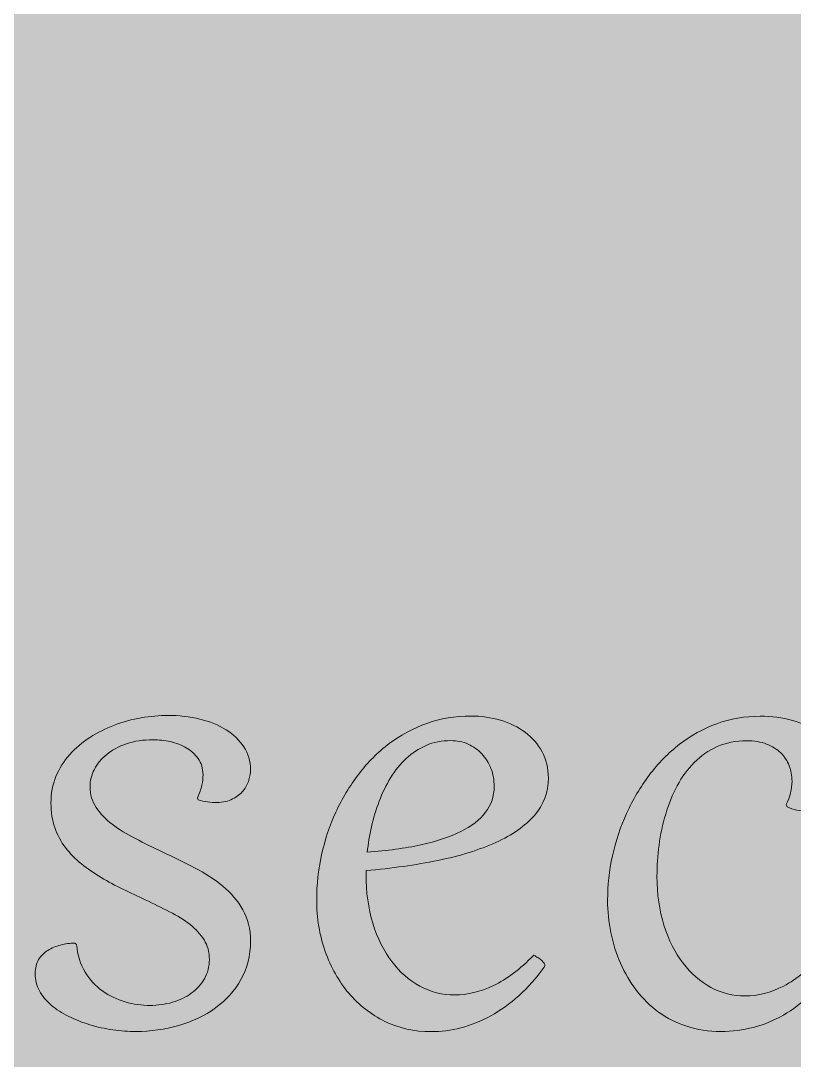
# Model space of a CAD drawing. Extents: x -4214 to -1795, y -2227 to -856.
# Drawn here: x -2665.3 to -2591.1, y -1641.1 to -1541.4 of the extents above; entities that cross this region are included whole.
import ezdxf

# ---------------------------------------------------------------- set-up
doc = ezdxf.new("R2010")
doc.units = 0
doc.header["$MEASUREMENT"] = 0
doc.layers.add('Layer 1', color=7, linetype='Continuous')

# ---------------------------------------------------------------- blocks, each defined once
blk = doc.blocks.new('block 14')
at = {"layer": 'Layer 1', "true_color": 0x2a3f49}
h = blk.add_hatch(color=149, dxfattribs=at)
h.dxf.hatch_style = 2
edge = h.paths.add_edge_path()
edge.add_spline(control_points=[(-2659.924, -1630.012), (-2659.829, -1631.031), (-2659.557, -1631.911), (-2659.107, -1632.649), (-2658.659, -1633.391), (-2658.103, -1633.995), (-2657.446, -1634.461), (-2656.788, -1634.932), (-2656.061, -1635.28), (-2655.262, -1635.511), (-2654.463, -1635.736), (-2653.667, -1635.854), (-2652.874, -1635.854), (-2652.136, -1635.854), (-2651.425, -1635.751), (-2650.741, -1635.552), (-2650.055, -1635.347), (-2649.451, -1635.06), (-2648.926, -1634.686), (-2648.404, -1634.307), (-2647.984, -1633.847), (-2647.669, -1633.294), (-2647.354, -1632.746), (-2647.196, -1632.126), (-2647.196, -1631.44), (-2647.196, -1630.729), (-2647.365, -1630.104), (-2647.7, -1629.566), (-2648.035, -1629.034), (-2648.483, -1628.543), (-2649.049, -1628.097), (-2649.612, -1627.657), (-2650.268, -1627.247), (-2651.013, -1626.868), (-2651.757, -1626.495), (-2652.533, -1626.111), (-2653.337, -1625.722), (-2654.049, -1625.389), (-2654.765, -1625.046), (-2655.482, -1624.708), (-2656.201, -1624.365), (-2656.895, -1623.991), (-2657.566, -1623.587), (-2658.239, -1623.187), (-2658.866, -1622.747), (-2659.45, -1622.281), (-2660.034, -1621.81), (-2660.546, -1621.288), (-2660.981, -1620.719), (-2661.416, -1620.146), (-2661.759, -1619.511), (-2662.007, -1618.805), (-2662.256, -1618.098), (-2662.381, -1617.32), (-2662.381, -1616.46), (-2662.381, -1615.533), (-2662.22, -1614.678), (-2661.897, -1613.9), (-2661.575, -1613.122), (-2661.134, -1612.42), (-2660.579, -1611.796), (-2660.021, -1611.171), (-2659.376, -1610.623), (-2658.644, -1610.157), (-2657.914, -1609.686), (-2657.131, -1609.292), (-2656.299, -1608.975), (-2655.467, -1608.662), (-2654.609, -1608.427), (-2653.731, -1608.273), (-2652.851, -1608.12), (-2651.996, -1608.043), (-2651.164, -1608.043), (-2650.088, -1608.043), (-2649.072, -1608.161), (-2648.112, -1608.391), (-2647.152, -1608.626), (-2646.313, -1608.97), (-2645.593, -1609.42), (-2644.876, -1609.871), (-2644.306, -1610.418), (-2643.883, -1611.064), (-2643.461, -1611.703), (-2643.248, -1612.43), (-2643.248, -1613.234), (-2643.248, -1613.547), (-2643.302, -1613.879), (-2643.41, -1614.243), (-2643.517, -1614.606), (-2643.699, -1614.944), (-2643.952, -1615.262), (-2644.208, -1615.574), (-2644.544, -1615.84), (-2644.961, -1616.055), (-2645.376, -1616.27), (-2645.888, -1616.383), (-2646.492, -1616.398), (-2647.055, -1616.398), (-2647.646, -1616.311), (-2648.263, -1616.137), (-2648.263, -1616.137), (-2648.322, -1615.932), (-2648.322, -1615.932), (-2648.135, -1615.507), (-2648.002, -1615.108), (-2647.92, -1614.745), (-2647.841, -1614.386), (-2647.8, -1614.048), (-2647.8, -1613.741), (-2647.813, -1613.122), (-2647.971, -1612.599), (-2648.273, -1612.18), (-2648.576, -1611.755), (-2648.954, -1611.412), (-2649.41, -1611.14), (-2649.868, -1610.874), (-2650.375, -1610.68), (-2650.931, -1610.557), (-2651.489, -1610.439), (-2652.036, -1610.377), (-2652.572, -1610.377), (-2653.526, -1610.377), (-2654.379, -1610.505), (-2655.131, -1610.761), (-2655.881, -1611.012), (-2656.516, -1611.355), (-2657.033, -1611.775), (-2657.551, -1612.2), (-2657.947, -1612.681), (-2658.221, -1613.214), (-2658.498, -1613.751), (-2658.633, -1614.309), (-2658.633, -1614.888), (-2658.633, -1615.625), (-2658.439, -1616.286), (-2658.05, -1616.869), (-2657.661, -1617.453), (-2657.144, -1617.991), (-2656.498, -1618.482), (-2655.856, -1618.974), (-2655.114, -1619.434), (-2654.274, -1619.859), (-2653.434, -1620.289), (-2652.559, -1620.719), (-2651.647, -1621.15), (-2650.626, -1621.636), (-2649.612, -1622.133), (-2648.606, -1622.65), (-2647.598, -1623.167), (-2646.699, -1623.756), (-2645.906, -1624.411), (-2645.115, -1625.071), (-2644.475, -1625.824), (-2643.983, -1626.679), (-2643.494, -1627.534), (-2643.248, -1628.537), (-2643.248, -1629.689), (-2643.248, -1631.072), (-2643.553, -1632.3), (-2644.165, -1633.376), (-2644.777, -1634.451), (-2645.591, -1635.357), (-2646.612, -1636.094), (-2647.631, -1636.832), (-2648.803, -1637.395), (-2650.127, -1637.774), (-2651.448, -1638.158), (-2652.822, -1638.347), (-2654.243, -1638.347), (-2654.955, -1638.347), (-2655.692, -1638.296), (-2656.45, -1638.188), (-2657.208, -1638.081), (-2657.942, -1637.922), (-2658.654, -1637.707), (-2659.366, -1637.492), (-2660.041, -1637.226), (-2660.679, -1636.908), (-2661.316, -1636.596), (-2661.874, -1636.232), (-2662.35, -1635.823), (-2662.826, -1635.413), (-2663.203, -1634.958), (-2663.477, -1634.451), (-2663.753, -1633.949), (-2663.891, -1633.396), (-2663.891, -1632.792), (-2663.891, -1632.27), (-2663.779, -1631.824), (-2663.559, -1631.461), (-2663.336, -1631.097), (-2663.044, -1630.805), (-2662.683, -1630.575), (-2662.32, -1630.35), (-2661.915, -1630.176), (-2661.465, -1630.063), (-2661.014, -1629.95), (-2660.553, -1629.884), (-2660.085, -1629.869), (-2660.085, -1629.869), (-2659.924, -1630.012), (-2659.924, -1630.012)], knot_values=[0, 0, 0, 0, 1, 1, 1, 2, 2, 2, 3, 3, 3, 4, 4, 4, 5, 5, 5, 6, 6, 6, 7, 7, 7, 8, 8, 8, 9, 9, 9, 10, 10, 10, 11, 11, 11, 12, 12, 12, 13, 13, 13, 14, 14, 14, 15, 15, 15, 16, 16, 16, 17, 17, 17, 18, 18, 18, 19, 19, 19, 20, 20, 20, 21, 21, 21, 22, 22, 22, 23, 23, 23, 24, 24, 24, 25, 25, 25, 26, 26, 26, 27, 27, 27, 28, 28, 28, 29, 29, 29, 30, 30, 30, 31, 31, 31, 32, 32, 32, 33, 33, 33, 34, 34, 34, 35, 35, 35, 36, 36, 36, 37, 37, 37, 38, 38, 38, 39, 39, 39, 40, 40, 40, 41, 41, 41, 42, 42, 42, 43, 43, 43, 44, 44, 44, 45, 45, 45, 46, 46, 46, 47, 47, 47, 48, 48, 48, 49, 49, 49, 50, 50, 50, 51, 51, 51, 52, 52, 52, 53, 53, 53, 54, 54, 54, 55, 55, 55, 56, 56, 56, 57, 57, 57, 58, 58, 58, 59, 59, 59, 60, 60, 60, 61, 61, 61, 62, 62, 62, 63, 63, 63, 64, 64, 64, 65, 65, 65, 66, 66, 66, 67, 67, 67, 67], degree=3, periodic=1)
h = blk.add_hatch(color=149, dxfattribs=at)
h.dxf.hatch_style = 2
edge = h.paths.add_edge_path()
edge.add_spline(control_points=[(-2616.103, -1631.041), (-2616.024, -1631.077), (-2615.919, -1631.138), (-2615.791, -1631.21), (-2615.663, -1631.282), (-2615.548, -1631.364), (-2615.44, -1631.451), (-2615.333, -1631.538), (-2615.238, -1631.635), (-2615.156, -1631.732), (-2615.077, -1631.835), (-2615.036, -1631.932), (-2615.036, -1632.024), (-2615.036, -1632.08), (-2615.056, -1632.132), (-2615.097, -1632.188), (-2615.85, -1633.232), (-2616.659, -1634.144), (-2617.524, -1634.917), (-2618.389, -1635.69), (-2619.29, -1636.335), (-2620.222, -1636.847), (-2621.156, -1637.364), (-2622.106, -1637.748), (-2623.071, -1637.999), (-2624.039, -1638.245), (-2624.991, -1638.367), (-2625.931, -1638.367), (-2627.543, -1638.367), (-2629.02, -1638.04), (-2630.362, -1637.384), (-2631.706, -1636.724), (-2632.86, -1635.823), (-2633.825, -1634.686), (-2634.793, -1633.545), (-2635.548, -1632.203), (-2636.091, -1630.667), (-2636.636, -1629.131), (-2636.907, -1627.483), (-2636.907, -1625.722), (-2636.907, -1624.288), (-2636.749, -1622.849), (-2636.434, -1621.411), (-2636.119, -1619.977), (-2635.661, -1618.605), (-2635.064, -1617.305), (-2634.468, -1616.004), (-2633.738, -1614.791), (-2632.878, -1613.669), (-2632.021, -1612.548), (-2631.043, -1611.575), (-2629.95, -1610.751), (-2628.854, -1609.922), (-2627.653, -1609.277), (-2626.345, -1608.806), (-2625.035, -1608.335), (-2623.629, -1608.099), (-2622.124, -1608.099), (-2621.131, -1608.099), (-2620.186, -1608.237), (-2619.285, -1608.504), (-2618.387, -1608.77), (-2617.598, -1609.159), (-2616.92, -1609.661), (-2616.241, -1610.168), (-2615.701, -1610.787), (-2615.297, -1611.524), (-2614.895, -1612.262), (-2614.693, -1613.101), (-2614.693, -1614.043), (-2614.693, -1615.41), (-2615.141, -1616.608), (-2616.034, -1617.627), (-2616.925, -1618.646), (-2618.159, -1619.511), (-2619.728, -1620.223), (-2621.3, -1620.934), (-2623.148, -1621.508), (-2625.278, -1621.948), (-2627.405, -1622.383), (-2629.704, -1622.706), (-2632.174, -1622.921), (-2632.174, -1622.921), (-2632.174, -1623.264), (-2632.174, -1623.264), (-2632.174, -1624.984), (-2631.957, -1626.556), (-2631.519, -1627.979), (-2631.084, -1629.403), (-2630.482, -1630.621), (-2629.717, -1631.635), (-2628.951, -1632.649), (-2628.053, -1633.437), (-2627.019, -1634), (-2625.984, -1634.563), (-2624.871, -1634.845), (-2623.675, -1634.845), (-2622.467, -1634.845), (-2621.228, -1634.548), (-2619.961, -1633.949), (-2618.691, -1633.35), (-2617.406, -1632.382), (-2616.103, -1631.041)], knot_values=[0, 0, 0, 0, 1, 1, 1, 2, 2, 2, 3, 3, 3, 4, 4, 4, 5, 5, 5, 6, 6, 6, 7, 7, 7, 8, 8, 8, 9, 9, 9, 10, 10, 10, 11, 11, 11, 12, 12, 12, 13, 13, 13, 14, 14, 14, 15, 15, 15, 16, 16, 16, 17, 17, 17, 18, 18, 18, 19, 19, 19, 20, 20, 20, 21, 21, 21, 22, 22, 22, 23, 23, 23, 24, 24, 24, 25, 25, 25, 26, 26, 26, 27, 27, 27, 28, 28, 28, 29, 29, 29, 30, 30, 30, 31, 31, 31, 32, 32, 32, 33, 33, 33, 34, 34, 34, 34], degree=3, periodic=1)
edge = h.paths.add_edge_path()
edge.add_spline(control_points=[(-2619.889, -1614.868), (-2619.889, -1614.248), (-2619.994, -1613.675), (-2620.202, -1613.137), (-2620.409, -1612.599), (-2620.698, -1612.134), (-2621.067, -1611.734), (-2621.438, -1611.34), (-2621.876, -1611.028), (-2622.388, -1610.797), (-2622.897, -1610.572), (-2623.447, -1610.459), (-2624.039, -1610.459), (-2624.912, -1610.459), (-2625.703, -1610.613), (-2626.414, -1610.92), (-2627.126, -1611.227), (-2627.763, -1611.647), (-2628.327, -1612.18), (-2628.892, -1612.707), (-2629.389, -1613.326), (-2629.819, -1614.033), (-2630.249, -1614.734), (-2630.613, -1615.487), (-2630.915, -1616.275), (-2631.217, -1617.069), (-2631.463, -1617.883), (-2631.652, -1618.712), (-2631.839, -1619.547), (-2631.972, -1620.361), (-2632.054, -1621.15), (-2630.147, -1621.016), (-2628.439, -1620.786), (-2626.929, -1620.458), (-2625.419, -1620.126), (-2624.141, -1619.706), (-2623.102, -1619.189), (-2622.063, -1618.672), (-2621.266, -1618.052), (-2620.716, -1617.335), (-2620.166, -1616.618), (-2619.889, -1615.794), (-2619.889, -1614.868)], knot_values=[0, 0, 0, 0, 1, 1, 1, 2, 2, 2, 3, 3, 3, 4, 4, 4, 5, 5, 5, 6, 6, 6, 7, 7, 7, 8, 8, 8, 9, 9, 9, 10, 10, 10, 11, 11, 11, 12, 12, 12, 13, 13, 13, 14, 14, 14, 14], degree=3, periodic=1)
h = blk.add_hatch(color=149, dxfattribs=at)
h.dxf.hatch_style = 2
edge = h.paths.add_edge_path()
edge.add_spline(control_points=[(-2591.899, -1616.598), (-2591.523, -1615.861), (-2591.336, -1615.108), (-2591.336, -1614.345), (-2591.336, -1613.818), (-2591.426, -1613.326), (-2591.607, -1612.866), (-2591.789, -1612.4), (-2592.06, -1611.99), (-2592.421, -1611.637), (-2592.785, -1611.279), (-2593.238, -1610.997), (-2593.781, -1610.787), (-2594.326, -1610.582), (-2594.961, -1610.475), (-2595.685, -1610.475), (-2596.732, -1610.475), (-2597.672, -1610.664), (-2598.504, -1611.033), (-2599.336, -1611.401), (-2600.073, -1611.908), (-2600.71, -1612.553), (-2601.348, -1613.198), (-2601.891, -1613.941), (-2602.341, -1614.786), (-2602.792, -1615.63), (-2603.16, -1616.537), (-2603.45, -1617.504), (-2603.736, -1618.472), (-2603.949, -1619.465), (-2604.082, -1620.474), (-2604.217, -1621.487), (-2604.284, -1622.481), (-2604.284, -1623.448), (-2604.284, -1625.179), (-2604.059, -1626.751), (-2603.611, -1628.169), (-2603.16, -1629.587), (-2602.554, -1630.795), (-2601.788, -1631.794), (-2601.023, -1632.792), (-2600.129, -1633.57), (-2599.108, -1634.118), (-2598.089, -1634.671), (-2597.001, -1634.947), (-2595.847, -1634.947), (-2594.626, -1634.947), (-2593.387, -1634.625), (-2592.13, -1633.99), (-2590.875, -1633.35), (-2589.657, -1632.321), (-2588.474, -1630.898), (-2588.395, -1630.939), (-2588.29, -1630.995), (-2588.162, -1631.072), (-2588.036, -1631.143), (-2587.919, -1631.225), (-2587.811, -1631.323), (-2587.704, -1631.415), (-2587.609, -1631.507), (-2587.529, -1631.604), (-2587.448, -1631.696), (-2587.407, -1631.783), (-2587.407, -1631.865), (-2587.407, -1631.916), (-2587.414, -1631.952), (-2587.427, -1631.968), (-2587.427, -1631.968), (-2587.468, -1632.044), (-2587.468, -1632.044), (-2588.771, -1634.154), (-2590.335, -1635.731), (-2592.16, -1636.78), (-2593.986, -1637.825), (-2595.987, -1638.347), (-2598.161, -1638.347), (-2599.343, -1638.347), (-2600.431, -1638.183), (-2601.425, -1637.855), (-2602.418, -1637.528), (-2603.316, -1637.072), (-2604.123, -1636.488), (-2604.929, -1635.905), (-2605.638, -1635.214), (-2606.247, -1634.41), (-2606.859, -1633.611), (-2607.369, -1632.746), (-2607.778, -1631.814), (-2608.188, -1630.882), (-2608.498, -1629.899), (-2608.705, -1628.875), (-2608.912, -1627.846), (-2609.017, -1626.812), (-2609.017, -1625.762), (-2609.017, -1624.355), (-2608.864, -1622.941), (-2608.554, -1621.523), (-2608.244, -1620.105), (-2607.791, -1618.743), (-2607.195, -1617.438), (-2606.598, -1616.127), (-2605.871, -1614.903), (-2605.019, -1613.772), (-2604.166, -1612.635), (-2603.201, -1611.647), (-2602.118, -1610.808), (-2601.038, -1609.973), (-2599.848, -1609.313), (-2598.545, -1608.836), (-2597.242, -1608.36), (-2595.852, -1608.12), (-2594.375, -1608.12), (-2593.274, -1608.12), (-2592.247, -1608.253), (-2591.295, -1608.524), (-2590.34, -1608.79), (-2589.519, -1609.169), (-2588.827, -1609.661), (-2588.136, -1610.152), (-2587.593, -1610.741), (-2587.197, -1611.432), (-2586.8, -1612.123), (-2586.603, -1612.891), (-2586.603, -1613.741), (-2586.603, -1614.289), (-2586.687, -1614.775), (-2586.854, -1615.2), (-2587.023, -1615.62), (-2587.256, -1615.984), (-2587.558, -1616.286), (-2587.86, -1616.588), (-2588.218, -1616.818), (-2588.625, -1616.972), (-2589.035, -1617.125), (-2589.483, -1617.202), (-2589.966, -1617.202), (-2590.261, -1617.202), (-2590.566, -1617.171), (-2590.883, -1617.115), (-2591.198, -1617.054), (-2591.51, -1616.956), (-2591.817, -1616.823), (-2591.817, -1616.823), (-2591.899, -1616.598), (-2591.899, -1616.598)], knot_values=[0, 0, 0, 0, 1, 1, 1, 2, 2, 2, 3, 3, 3, 4, 4, 4, 5, 5, 5, 6, 6, 6, 7, 7, 7, 8, 8, 8, 9, 9, 9, 10, 10, 10, 11, 11, 11, 12, 12, 12, 13, 13, 13, 14, 14, 14, 15, 15, 15, 16, 16, 16, 17, 17, 17, 18, 18, 18, 19, 19, 19, 20, 20, 20, 21, 21, 21, 22, 22, 22, 23, 23, 23, 24, 24, 24, 25, 25, 25, 26, 26, 26, 27, 27, 27, 28, 28, 28, 29, 29, 29, 30, 30, 30, 31, 31, 31, 32, 32, 32, 33, 33, 33, 34, 34, 34, 35, 35, 35, 36, 36, 36, 37, 37, 37, 38, 38, 38, 39, 39, 39, 40, 40, 40, 41, 41, 41, 42, 42, 42, 43, 43, 43, 44, 44, 44, 45, 45, 45, 46, 46, 46, 47, 47, 47, 48, 48, 48, 48], degree=3, periodic=1)
at = {"layer": 'Layer 1', "lineweight": 0}
for points, knots in [([(-2659.924, -1630.012), (-2659.829, -1631.031), (-2659.557, -1631.911), (-2659.107, -1632.649), (-2658.659, -1633.391), (-2658.103, -1633.995), (-2657.446, -1634.461), (-2656.788, -1634.932), (-2656.061, -1635.28), (-2655.262, -1635.511), (-2654.463, -1635.736), (-2653.667, -1635.854), (-2652.874, -1635.854), (-2652.136, -1635.854), (-2651.425, -1635.751), (-2650.741, -1635.552), (-2650.055, -1635.347), (-2649.451, -1635.06), (-2648.926, -1634.686), (-2648.404, -1634.307), (-2647.984, -1633.847), (-2647.669, -1633.294), (-2647.354, -1632.746), (-2647.196, -1632.126), (-2647.196, -1631.44), (-2647.196, -1630.729), (-2647.365, -1630.104), (-2647.7, -1629.566), (-2648.035, -1629.034), (-2648.483, -1628.543), (-2649.049, -1628.097), (-2649.612, -1627.657), (-2650.268, -1627.247), (-2651.013, -1626.868), (-2651.757, -1626.495), (-2652.533, -1626.111), (-2653.337, -1625.722), (-2654.049, -1625.389), (-2654.765, -1625.046), (-2655.482, -1624.708), (-2656.201, -1624.365), (-2656.895, -1623.991), (-2657.566, -1623.587), (-2658.239, -1623.187), (-2658.866, -1622.747), (-2659.45, -1622.281), (-2660.034, -1621.81), (-2660.546, -1621.288), (-2660.981, -1620.719), (-2661.416, -1620.146), (-2661.759, -1619.511), (-2662.007, -1618.805), (-2662.256, -1618.098), (-2662.381, -1617.32), (-2662.381, -1616.46), (-2662.381, -1615.533), (-2662.22, -1614.678), (-2661.897, -1613.9), (-2661.575, -1613.122), (-2661.134, -1612.42), (-2660.579, -1611.796), (-2660.021, -1611.171), (-2659.376, -1610.623), (-2658.644, -1610.157), (-2657.914, -1609.686), (-2657.131, -1609.292), (-2656.299, -1608.975), (-2655.467, -1608.662), (-2654.609, -1608.427), (-2653.731, -1608.273), (-2652.851, -1608.12), (-2651.996, -1608.043), (-2651.164, -1608.043), (-2650.088, -1608.043), (-2649.072, -1608.161), (-2648.112, -1608.391), (-2647.152, -1608.626), (-2646.313, -1608.97), (-2645.593, -1609.42), (-2644.876, -1609.871), (-2644.306, -1610.418), (-2643.883, -1611.064), (-2643.461, -1611.703), (-2643.248, -1612.43), (-2643.248, -1613.234), (-2643.248, -1613.547), (-2643.302, -1613.879), (-2643.41, -1614.243), (-2643.517, -1614.606), (-2643.699, -1614.944), (-2643.952, -1615.262), (-2644.208, -1615.574), (-2644.544, -1615.84), (-2644.961, -1616.055), (-2645.376, -1616.27), (-2645.888, -1616.383), (-2646.492, -1616.398), (-2647.055, -1616.398), (-2647.646, -1616.311), (-2648.263, -1616.137), (-2648.263, -1616.137), (-2648.322, -1615.932), (-2648.322, -1615.932), (-2648.135, -1615.507), (-2648.002, -1615.108), (-2647.92, -1614.745), (-2647.841, -1614.386), (-2647.8, -1614.048), (-2647.8, -1613.741), (-2647.813, -1613.122), (-2647.971, -1612.599), (-2648.273, -1612.18), (-2648.576, -1611.755), (-2648.954, -1611.412), (-2649.41, -1611.14), (-2649.868, -1610.874), (-2650.375, -1610.68), (-2650.931, -1610.557), (-2651.489, -1610.439), (-2652.036, -1610.377), (-2652.572, -1610.377), (-2653.526, -1610.377), (-2654.379, -1610.505), (-2655.131, -1610.761), (-2655.881, -1611.012), (-2656.516, -1611.355), (-2657.033, -1611.775), (-2657.551, -1612.2), (-2657.947, -1612.681), (-2658.221, -1613.214), (-2658.498, -1613.751), (-2658.633, -1614.309), (-2658.633, -1614.888), (-2658.633, -1615.625), (-2658.439, -1616.286), (-2658.05, -1616.869), (-2657.661, -1617.453), (-2657.144, -1617.991), (-2656.498, -1618.482), (-2655.856, -1618.974), (-2655.114, -1619.434), (-2654.274, -1619.859), (-2653.434, -1620.289), (-2652.559, -1620.719), (-2651.647, -1621.15), (-2650.626, -1621.636), (-2649.612, -1622.133), (-2648.606, -1622.65), (-2647.598, -1623.167), (-2646.699, -1623.756), (-2645.906, -1624.411), (-2645.115, -1625.071), (-2644.475, -1625.824), (-2643.983, -1626.679), (-2643.494, -1627.534), (-2643.248, -1628.537), (-2643.248, -1629.689), (-2643.248, -1631.072), (-2643.553, -1632.3), (-2644.165, -1633.376), (-2644.777, -1634.451), (-2645.591, -1635.357), (-2646.612, -1636.094), (-2647.631, -1636.832), (-2648.803, -1637.395), (-2650.127, -1637.774), (-2651.448, -1638.158), (-2652.822, -1638.347), (-2654.243, -1638.347), (-2654.955, -1638.347), (-2655.692, -1638.296), (-2656.45, -1638.188), (-2657.208, -1638.081), (-2657.942, -1637.922), (-2658.654, -1637.707), (-2659.366, -1637.492), (-2660.041, -1637.226), (-2660.679, -1636.908), (-2661.316, -1636.596), (-2661.874, -1636.232), (-2662.35, -1635.823), (-2662.826, -1635.413), (-2663.203, -1634.958), (-2663.477, -1634.451), (-2663.753, -1633.949), (-2663.891, -1633.396), (-2663.891, -1632.792), (-2663.891, -1632.27), (-2663.779, -1631.824), (-2663.559, -1631.461), (-2663.336, -1631.097), (-2663.044, -1630.805), (-2662.683, -1630.575), (-2662.32, -1630.35), (-2661.915, -1630.176), (-2661.465, -1630.063), (-2661.014, -1629.95), (-2660.553, -1629.884), (-2660.085, -1629.869), (-2660.085, -1629.869), (-2659.924, -1630.012), (-2659.924, -1630.012)], [0, 0, 0, 0, 1, 1, 1, 2, 2, 2, 3, 3, 3, 4, 4, 4, 5, 5, 5, 6, 6, 6, 7, 7, 7, 8, 8, 8, 9, 9, 9, 10, 10, 10, 11, 11, 11, 12, 12, 12, 13, 13, 13, 14, 14, 14, 15, 15, 15, 16, 16, 16, 17, 17, 17, 18, 18, 18, 19, 19, 19, 20, 20, 20, 21, 21, 21, 22, 22, 22, 23, 23, 23, 24, 24, 24, 25, 25, 25, 26, 26, 26, 27, 27, 27, 28, 28, 28, 29, 29, 29, 30, 30, 30, 31, 31, 31, 32, 32, 32, 33, 33, 33, 34, 34, 34, 35, 35, 35, 36, 36, 36, 37, 37, 37, 38, 38, 38, 39, 39, 39, 40, 40, 40, 41, 41, 41, 42, 42, 42, 43, 43, 43, 44, 44, 44, 45, 45, 45, 46, 46, 46, 47, 47, 47, 48, 48, 48, 49, 49, 49, 50, 50, 50, 51, 51, 51, 52, 52, 52, 53, 53, 53, 54, 54, 54, 55, 55, 55, 56, 56, 56, 57, 57, 57, 58, 58, 58, 59, 59, 59, 60, 60, 60, 61, 61, 61, 62, 62, 62, 63, 63, 63, 64, 64, 64, 65, 65, 65, 66, 66, 66, 67, 67, 67, 67]), ([(-2616.103, -1631.041), (-2616.024, -1631.077), (-2615.919, -1631.138), (-2615.791, -1631.21), (-2615.663, -1631.282), (-2615.548, -1631.364), (-2615.44, -1631.451), (-2615.333, -1631.538), (-2615.238, -1631.635), (-2615.156, -1631.732), (-2615.077, -1631.835), (-2615.036, -1631.932), (-2615.036, -1632.024), (-2615.036, -1632.08), (-2615.056, -1632.132), (-2615.097, -1632.188), (-2615.85, -1633.232), (-2616.659, -1634.144), (-2617.524, -1634.917), (-2618.389, -1635.69), (-2619.29, -1636.335), (-2620.222, -1636.847), (-2621.156, -1637.364), (-2622.106, -1637.748), (-2623.071, -1637.999), (-2624.039, -1638.245), (-2624.991, -1638.367), (-2625.931, -1638.367), (-2627.543, -1638.367), (-2629.02, -1638.04), (-2630.362, -1637.384), (-2631.706, -1636.724), (-2632.86, -1635.823), (-2633.825, -1634.686), (-2634.793, -1633.545), (-2635.548, -1632.203), (-2636.091, -1630.667), (-2636.636, -1629.131), (-2636.907, -1627.483), (-2636.907, -1625.722), (-2636.907, -1624.288), (-2636.749, -1622.849), (-2636.434, -1621.411), (-2636.119, -1619.977), (-2635.661, -1618.605), (-2635.064, -1617.305), (-2634.468, -1616.004), (-2633.738, -1614.791), (-2632.878, -1613.669), (-2632.021, -1612.548), (-2631.043, -1611.575), (-2629.95, -1610.751), (-2628.854, -1609.922), (-2627.653, -1609.277), (-2626.345, -1608.806), (-2625.035, -1608.335), (-2623.629, -1608.099), (-2622.124, -1608.099), (-2621.131, -1608.099), (-2620.186, -1608.237), (-2619.285, -1608.504), (-2618.387, -1608.77), (-2617.598, -1609.159), (-2616.92, -1609.661), (-2616.241, -1610.168), (-2615.701, -1610.787), (-2615.297, -1611.524), (-2614.895, -1612.262), (-2614.693, -1613.101), (-2614.693, -1614.043), (-2614.693, -1615.41), (-2615.141, -1616.608), (-2616.034, -1617.627), (-2616.925, -1618.646), (-2618.159, -1619.511), (-2619.728, -1620.223), (-2621.3, -1620.934), (-2623.148, -1621.508), (-2625.278, -1621.948), (-2627.405, -1622.383), (-2629.704, -1622.706), (-2632.174, -1622.921), (-2632.174, -1622.921), (-2632.174, -1623.264), (-2632.174, -1623.264), (-2632.174, -1624.984), (-2631.957, -1626.556), (-2631.519, -1627.979), (-2631.084, -1629.403), (-2630.482, -1630.621), (-2629.717, -1631.635), (-2628.951, -1632.649), (-2628.053, -1633.437), (-2627.019, -1634), (-2625.984, -1634.563), (-2624.871, -1634.845), (-2623.675, -1634.845), (-2622.467, -1634.845), (-2621.228, -1634.548), (-2619.961, -1633.949), (-2618.691, -1633.35), (-2617.406, -1632.382), (-2616.103, -1631.041)], [0, 0, 0, 0, 1, 1, 1, 2, 2, 2, 3, 3, 3, 4, 4, 4, 5, 5, 5, 6, 6, 6, 7, 7, 7, 8, 8, 8, 9, 9, 9, 10, 10, 10, 11, 11, 11, 12, 12, 12, 13, 13, 13, 14, 14, 14, 15, 15, 15, 16, 16, 16, 17, 17, 17, 18, 18, 18, 19, 19, 19, 20, 20, 20, 21, 21, 21, 22, 22, 22, 23, 23, 23, 24, 24, 24, 25, 25, 25, 26, 26, 26, 27, 27, 27, 28, 28, 28, 29, 29, 29, 30, 30, 30, 31, 31, 31, 32, 32, 32, 33, 33, 33, 34, 34, 34, 34]), ([(-2591.899, -1616.598), (-2591.523, -1615.861), (-2591.336, -1615.108), (-2591.336, -1614.345), (-2591.336, -1613.818), (-2591.426, -1613.326), (-2591.607, -1612.866), (-2591.789, -1612.4), (-2592.06, -1611.99), (-2592.421, -1611.637), (-2592.785, -1611.279), (-2593.238, -1610.997), (-2593.781, -1610.787), (-2594.326, -1610.582), (-2594.961, -1610.475), (-2595.685, -1610.475), (-2596.732, -1610.475), (-2597.672, -1610.664), (-2598.504, -1611.033), (-2599.336, -1611.401), (-2600.073, -1611.908), (-2600.71, -1612.553), (-2601.348, -1613.198), (-2601.891, -1613.941), (-2602.341, -1614.786), (-2602.792, -1615.63), (-2603.16, -1616.537), (-2603.45, -1617.504), (-2603.736, -1618.472), (-2603.949, -1619.465), (-2604.082, -1620.474), (-2604.217, -1621.487), (-2604.284, -1622.481), (-2604.284, -1623.448), (-2604.284, -1625.179), (-2604.059, -1626.751), (-2603.611, -1628.169), (-2603.16, -1629.587), (-2602.554, -1630.795), (-2601.788, -1631.794), (-2601.023, -1632.792), (-2600.129, -1633.57), (-2599.108, -1634.118), (-2598.089, -1634.671), (-2597.001, -1634.947), (-2595.847, -1634.947), (-2594.626, -1634.947), (-2593.387, -1634.625), (-2592.13, -1633.99), (-2590.875, -1633.35), (-2589.657, -1632.321), (-2588.474, -1630.898), (-2588.395, -1630.939), (-2588.29, -1630.995), (-2588.162, -1631.072), (-2588.036, -1631.143), (-2587.919, -1631.225), (-2587.811, -1631.323), (-2587.704, -1631.415), (-2587.609, -1631.507), (-2587.529, -1631.604), (-2587.448, -1631.696), (-2587.407, -1631.783), (-2587.407, -1631.865), (-2587.407, -1631.916), (-2587.414, -1631.952), (-2587.427, -1631.968), (-2587.427, -1631.968), (-2587.468, -1632.044), (-2587.468, -1632.044), (-2588.771, -1634.154), (-2590.335, -1635.731), (-2592.16, -1636.78), (-2593.986, -1637.825), (-2595.987, -1638.347), (-2598.161, -1638.347), (-2599.343, -1638.347), (-2600.431, -1638.183), (-2601.425, -1637.855), (-2602.418, -1637.528), (-2603.316, -1637.072), (-2604.123, -1636.488), (-2604.929, -1635.905), (-2605.638, -1635.214), (-2606.247, -1634.41), (-2606.859, -1633.611), (-2607.369, -1632.746), (-2607.778, -1631.814), (-2608.188, -1630.882), (-2608.498, -1629.899), (-2608.705, -1628.875), (-2608.912, -1627.846), (-2609.017, -1626.812), (-2609.017, -1625.762), (-2609.017, -1624.355), (-2608.864, -1622.941), (-2608.554, -1621.523), (-2608.244, -1620.105), (-2607.791, -1618.743), (-2607.195, -1617.438), (-2606.598, -1616.127), (-2605.871, -1614.903), (-2605.019, -1613.772), (-2604.166, -1612.635), (-2603.201, -1611.647), (-2602.118, -1610.808), (-2601.038, -1609.973), (-2599.848, -1609.313), (-2598.545, -1608.836), (-2597.242, -1608.36), (-2595.852, -1608.12), (-2594.375, -1608.12), (-2593.274, -1608.12), (-2592.247, -1608.253), (-2591.295, -1608.524), (-2590.34, -1608.79), (-2589.519, -1609.169), (-2588.827, -1609.661), (-2588.136, -1610.152), (-2587.593, -1610.741), (-2587.197, -1611.432), (-2586.8, -1612.123), (-2586.603, -1612.891), (-2586.603, -1613.741), (-2586.603, -1614.289), (-2586.687, -1614.775), (-2586.854, -1615.2), (-2587.023, -1615.62), (-2587.256, -1615.984), (-2587.558, -1616.286), (-2587.86, -1616.588), (-2588.218, -1616.818), (-2588.625, -1616.972), (-2589.035, -1617.125), (-2589.483, -1617.202), (-2589.966, -1617.202), (-2590.261, -1617.202), (-2590.566, -1617.171), (-2590.883, -1617.115), (-2591.198, -1617.054), (-2591.51, -1616.956), (-2591.817, -1616.823), (-2591.817, -1616.823), (-2591.899, -1616.598), (-2591.899, -1616.598)], [0, 0, 0, 0, 1, 1, 1, 2, 2, 2, 3, 3, 3, 4, 4, 4, 5, 5, 5, 6, 6, 6, 7, 7, 7, 8, 8, 8, 9, 9, 9, 10, 10, 10, 11, 11, 11, 12, 12, 12, 13, 13, 13, 14, 14, 14, 15, 15, 15, 16, 16, 16, 17, 17, 17, 18, 18, 18, 19, 19, 19, 20, 20, 20, 21, 21, 21, 22, 22, 22, 23, 23, 23, 24, 24, 24, 25, 25, 25, 26, 26, 26, 27, 27, 27, 28, 28, 28, 29, 29, 29, 30, 30, 30, 31, 31, 31, 32, 32, 32, 33, 33, 33, 34, 34, 34, 35, 35, 35, 36, 36, 36, 37, 37, 37, 38, 38, 38, 39, 39, 39, 40, 40, 40, 41, 41, 41, 42, 42, 42, 43, 43, 43, 44, 44, 44, 45, 45, 45, 46, 46, 46, 47, 47, 47, 48, 48, 48, 48]), ([(-2619.889, -1614.868), (-2619.889, -1614.248), (-2619.994, -1613.675), (-2620.202, -1613.137), (-2620.409, -1612.599), (-2620.698, -1612.134), (-2621.067, -1611.734), (-2621.438, -1611.34), (-2621.876, -1611.028), (-2622.388, -1610.797), (-2622.897, -1610.572), (-2623.447, -1610.459), (-2624.039, -1610.459), (-2624.912, -1610.459), (-2625.703, -1610.613), (-2626.414, -1610.92), (-2627.126, -1611.227), (-2627.763, -1611.647), (-2628.327, -1612.18), (-2628.892, -1612.707), (-2629.389, -1613.326), (-2629.819, -1614.033), (-2630.249, -1614.734), (-2630.613, -1615.487), (-2630.915, -1616.275), (-2631.217, -1617.069), (-2631.463, -1617.883), (-2631.652, -1618.712), (-2631.839, -1619.547), (-2631.972, -1620.361), (-2632.054, -1621.15), (-2630.147, -1621.016), (-2628.439, -1620.786), (-2626.929, -1620.458), (-2625.419, -1620.126), (-2624.141, -1619.706), (-2623.102, -1619.189), (-2622.063, -1618.672), (-2621.266, -1618.052), (-2620.716, -1617.335), (-2620.166, -1616.618), (-2619.889, -1615.794), (-2619.889, -1614.868)], [0, 0, 0, 0, 1, 1, 1, 2, 2, 2, 3, 3, 3, 4, 4, 4, 5, 5, 5, 6, 6, 6, 7, 7, 7, 8, 8, 8, 9, 9, 9, 10, 10, 10, 11, 11, 11, 12, 12, 12, 13, 13, 13, 14, 14, 14, 14])]:
    blk.add_open_spline(points, degree=3, knots=knots, dxfattribs=at)
blk = doc.blocks.new('block 13')
at = {"layer": 'Layer 1'}
blk.add_blockref('block 14', (0, 0), dxfattribs=at)
blk = doc.blocks.new('block 3')
at = {"layer": 'Layer 1'}
blk.add_blockref('block 13', (0, 0), dxfattribs=at)
blk = doc.blocks.new('block 2')
at = {"layer": 'Layer 1', "true_color": 0xd1f7fe}
h = blk.add_hatch(color=7, dxfattribs=at)
h.dxf.hatch_style = 2
edge = h.paths.add_edge_path()
edge.add_spline(control_points=[(-1794.659, -1541.431), (-1798.649, -1538.412), (-1802.263, -1532.957), (-1802.263, -1532.957), (-1818.61, -1510.462), (-1812.956, -1476.786), (-1816.44, -1444.447), (-1820.965, -1402.431), (-1845.854, -1390.896), (-1845.854, -1390.896), (-1804.05, -1322.514), (-1892.292, -1300.542), (-1892.292, -1235.18), (-1892.292, -1185.07), (-1862.628, -1142.357), (-1862.628, -1091.812), (-1862.628, -1048.7), (-1902.166, -1036.972), (-1902.166, -1036.972), (-1867.403, -1000.374), (-1890.029, -934.189), (-1946.844, -934.189), (-2005.099, -934.189), (-2041.371, -964.397), (-2090.141, -964.397), (-2164.557, -964.397), (-2207.797, -887.503), (-2269.21, -938.656), (-2361.653, -869.927), (-2476.864, -966.117), (-2551.279, -966.117), (-2625.692, -966.117), (-2641.586, -875.556), (-2696.264, -901.096), (-2661.195, -910.159), (-2669.29, -950.941), (-2696.643, -950.941), (-2728.631, -950.941), (-2744.91, -917.987), (-2781.111, -917.987), (-2815.612, -917.987), (-2899.41, -972.274), (-2996.855, -864.274), (-2996.855, -864.274), (-2999.685, -861.048), (-3004.227, -855.723), (-3008.771, -861.048), (-3011.602, -864.274), (-3011.602, -864.274), (-3109.046, -972.274), (-3192.844, -917.987), (-3227.345, -917.987), (-3263.546, -917.987), (-3279.825, -950.941), (-3311.816, -950.941), (-3339.168, -950.941), (-3347.261, -910.159), (-3312.192, -901.096), (-3366.87, -875.556), (-3382.764, -966.117), (-3457.177, -966.117), (-3531.593, -966.117), (-3646.803, -869.927), (-3739.248, -938.656), (-3800.66, -887.503), (-3843.9, -964.397), (-3918.315, -964.397), (-3967.085, -964.397), (-4003.357, -934.189), (-4061.612, -934.189), (-4118.429, -934.189), (-4141.053, -1000.374), (-4106.29, -1036.972), (-4106.29, -1036.972), (-4145.828, -1048.7), (-4145.828, -1091.812), (-4145.828, -1142.357), (-4116.166, -1185.07), (-4116.166, -1235.18), (-4116.166, -1300.542), (-4204.407, -1322.514), (-4162.603, -1390.896), (-4162.603, -1390.896), (-4187.491, -1402.431), (-4192.018, -1444.447), (-4195.5, -1476.786), (-4189.846, -1510.462), (-4206.193, -1532.957), (-4206.193, -1532.957), (-4209.854, -1538.247), (-4213.797, -1541.431), (-4209.783, -1544.99), (-4206.193, -1549.904), (-4206.193, -1549.904), (-4189.846, -1572.399), (-4195.5, -1606.075), (-4192.018, -1638.414), (-4187.491, -1680.43), (-4162.603, -1691.965), (-4162.603, -1691.965), (-4204.407, -1760.348), (-4116.166, -1782.319), (-4116.166, -1847.681), (-4116.166, -1897.791), (-4145.828, -1940.504), (-4145.828, -1991.049), (-4145.828, -2034.161), (-4106.29, -2045.889), (-4106.29, -2045.889), (-4141.053, -2082.487), (-4118.429, -2148.672), (-4061.612, -2148.672), (-4003.357, -2148.672), (-3967.085, -2118.464), (-3918.315, -2118.464), (-3843.9, -2118.464), (-3800.66, -2195.358), (-3739.248, -2144.207), (-3646.803, -2212.934), (-3531.593, -2116.744), (-3457.177, -2116.744), (-3382.764, -2116.744), (-3366.87, -2207.305), (-3312.192, -2181.765), (-3347.261, -2172.702), (-3339.168, -2131.92), (-3311.816, -2131.92), (-3279.825, -2131.92), (-3263.546, -2164.874), (-3227.345, -2164.874), (-3192.844, -2164.874), (-3109.046, -2110.587), (-3011.602, -2218.587), (-3011.602, -2218.587), (-3008.771, -2221.813), (-3004.227, -2227.138), (-2999.685, -2221.813), (-2996.855, -2218.587), (-2996.855, -2218.587), (-2899.41, -2110.587), (-2815.612, -2164.874), (-2781.111, -2164.874), (-2744.91, -2164.874), (-2728.631, -2131.92), (-2696.643, -2131.92), (-2669.29, -2131.92), (-2661.195, -2172.702), (-2696.264, -2181.765), (-2641.586, -2207.305), (-2625.692, -2116.744), (-2551.279, -2116.744), (-2476.864, -2116.744), (-2361.653, -2212.934), (-2269.21, -2144.207), (-2207.797, -2195.358), (-2164.557, -2118.464), (-2090.141, -2118.464), (-2041.371, -2118.464), (-2005.099, -2148.672), (-1946.844, -2148.672), (-1890.029, -2148.672), (-1867.403, -2082.487), (-1902.166, -2045.889), (-1902.166, -2045.889), (-1862.628, -2034.161), (-1862.628, -1991.049), (-1862.628, -1940.504), (-1892.292, -1897.791), (-1892.292, -1847.681), (-1892.292, -1782.319), (-1804.05, -1760.348), (-1845.854, -1691.965), (-1845.854, -1691.965), (-1820.965, -1680.43), (-1816.44, -1638.414), (-1812.956, -1606.075), (-1818.61, -1572.399), (-1802.263, -1549.904), (-1802.263, -1549.904), (-1799.123, -1544.754), (-1794.659, -1541.431)], knot_values=[0, 0, 0, 0, 1, 1, 1, 2, 2, 2, 3, 3, 3, 4, 4, 4, 5, 5, 5, 6, 6, 6, 7, 7, 7, 8, 8, 8, 9, 9, 9, 10, 10, 10, 11, 11, 11, 12, 12, 12, 13, 13, 13, 14, 14, 14, 15, 15, 15, 16, 16, 16, 17, 17, 17, 18, 18, 18, 19, 19, 19, 20, 20, 20, 21, 21, 21, 22, 22, 22, 23, 23, 23, 24, 24, 24, 25, 25, 25, 26, 26, 26, 27, 27, 27, 28, 28, 28, 29, 29, 29, 30, 30, 30, 31, 31, 31, 32, 32, 32, 33, 33, 33, 34, 34, 34, 35, 35, 35, 36, 36, 36, 37, 37, 37, 38, 38, 38, 39, 39, 39, 40, 40, 40, 41, 41, 41, 42, 42, 42, 43, 43, 43, 44, 44, 44, 45, 45, 45, 46, 46, 46, 47, 47, 47, 48, 48, 48, 49, 49, 49, 50, 50, 50, 51, 51, 51, 52, 52, 52, 53, 53, 53, 54, 54, 54, 55, 55, 55, 56, 56, 56, 57, 57, 57, 58, 58, 58, 59, 59, 59, 60, 60, 60, 60], degree=3, periodic=1)
at = {"layer": 'Layer 1', "lineweight": 0}
blk.add_open_spline([(-1794.659, -1541.431), (-1798.649, -1538.412), (-1802.263, -1532.957), (-1802.263, -1532.957), (-1818.61, -1510.462), (-1812.956, -1476.786), (-1816.44, -1444.447), (-1820.965, -1402.431), (-1845.854, -1390.896), (-1845.854, -1390.896), (-1804.05, -1322.514), (-1892.292, -1300.542), (-1892.292, -1235.18), (-1892.292, -1185.07), (-1862.628, -1142.357), (-1862.628, -1091.812), (-1862.628, -1048.7), (-1902.166, -1036.972), (-1902.166, -1036.972), (-1867.403, -1000.374), (-1890.029, -934.189), (-1946.844, -934.189), (-2005.099, -934.189), (-2041.371, -964.397), (-2090.141, -964.397), (-2164.557, -964.397), (-2207.797, -887.503), (-2269.21, -938.656), (-2361.653, -869.927), (-2476.864, -966.117), (-2551.279, -966.117), (-2625.692, -966.117), (-2641.586, -875.556), (-2696.264, -901.096), (-2661.195, -910.159), (-2669.29, -950.941), (-2696.643, -950.941), (-2728.631, -950.941), (-2744.91, -917.987), (-2781.111, -917.987), (-2815.612, -917.987), (-2899.41, -972.274), (-2996.855, -864.274), (-2996.855, -864.274), (-2999.685, -861.048), (-3004.227, -855.723), (-3008.771, -861.048), (-3011.602, -864.274), (-3011.602, -864.274), (-3109.046, -972.274), (-3192.844, -917.987), (-3227.345, -917.987), (-3263.546, -917.987), (-3279.825, -950.941), (-3311.816, -950.941), (-3339.168, -950.941), (-3347.261, -910.159), (-3312.192, -901.096), (-3366.87, -875.556), (-3382.764, -966.117), (-3457.177, -966.117), (-3531.593, -966.117), (-3646.803, -869.927), (-3739.248, -938.656), (-3800.66, -887.503), (-3843.9, -964.397), (-3918.315, -964.397), (-3967.085, -964.397), (-4003.357, -934.189), (-4061.612, -934.189), (-4118.429, -934.189), (-4141.053, -1000.374), (-4106.29, -1036.972), (-4106.29, -1036.972), (-4145.828, -1048.7), (-4145.828, -1091.812), (-4145.828, -1142.357), (-4116.166, -1185.07), (-4116.166, -1235.18), (-4116.166, -1300.542), (-4204.407, -1322.514), (-4162.603, -1390.896), (-4162.603, -1390.896), (-4187.491, -1402.431), (-4192.018, -1444.447), (-4195.5, -1476.786), (-4189.846, -1510.462), (-4206.193, -1532.957), (-4206.193, -1532.957), (-4209.854, -1538.247), (-4213.797, -1541.431), (-4209.783, -1544.99), (-4206.193, -1549.904), (-4206.193, -1549.904), (-4189.846, -1572.399), (-4195.5, -1606.075), (-4192.018, -1638.414), (-4187.491, -1680.43), (-4162.603, -1691.965), (-4162.603, -1691.965), (-4204.407, -1760.348), (-4116.166, -1782.319), (-4116.166, -1847.681), (-4116.166, -1897.791), (-4145.828, -1940.504), (-4145.828, -1991.049), (-4145.828, -2034.161), (-4106.29, -2045.889), (-4106.29, -2045.889), (-4141.053, -2082.487), (-4118.429, -2148.672), (-4061.612, -2148.672), (-4003.357, -2148.672), (-3967.085, -2118.464), (-3918.315, -2118.464), (-3843.9, -2118.464), (-3800.66, -2195.358), (-3739.248, -2144.207), (-3646.803, -2212.934), (-3531.593, -2116.744), (-3457.177, -2116.744), (-3382.764, -2116.744), (-3366.87, -2207.305), (-3312.192, -2181.765), (-3347.261, -2172.702), (-3339.168, -2131.92), (-3311.816, -2131.92), (-3279.825, -2131.92), (-3263.546, -2164.874), (-3227.345, -2164.874), (-3192.844, -2164.874), (-3109.046, -2110.587), (-3011.602, -2218.587), (-3011.602, -2218.587), (-3008.771, -2221.813), (-3004.227, -2227.138), (-2999.685, -2221.813), (-2996.855, -2218.587), (-2996.855, -2218.587), (-2899.41, -2110.587), (-2815.612, -2164.874), (-2781.111, -2164.874), (-2744.91, -2164.874), (-2728.631, -2131.92), (-2696.643, -2131.92), (-2669.29, -2131.92), (-2661.195, -2172.702), (-2696.264, -2181.765), (-2641.586, -2207.305), (-2625.692, -2116.744), (-2551.279, -2116.744), (-2476.864, -2116.744), (-2361.653, -2212.934), (-2269.21, -2144.207), (-2207.797, -2195.358), (-2164.557, -2118.464), (-2090.141, -2118.464), (-2041.371, -2118.464), (-2005.099, -2148.672), (-1946.844, -2148.672), (-1890.029, -2148.672), (-1867.403, -2082.487), (-1902.166, -2045.889), (-1902.166, -2045.889), (-1862.628, -2034.161), (-1862.628, -1991.049), (-1862.628, -1940.504), (-1892.292, -1897.791), (-1892.292, -1847.681), (-1892.292, -1782.319), (-1804.05, -1760.348), (-1845.854, -1691.965), (-1845.854, -1691.965), (-1820.965, -1680.43), (-1816.44, -1638.414), (-1812.956, -1606.075), (-1818.61, -1572.399), (-1802.263, -1549.904), (-1802.263, -1549.904), (-1799.123, -1544.754), (-1794.659, -1541.431)], degree=3, knots=[0, 0, 0, 0, 1, 1, 1, 2, 2, 2, 3, 3, 3, 4, 4, 4, 5, 5, 5, 6, 6, 6, 7, 7, 7, 8, 8, 8, 9, 9, 9, 10, 10, 10, 11, 11, 11, 12, 12, 12, 13, 13, 13, 14, 14, 14, 15, 15, 15, 16, 16, 16, 17, 17, 17, 18, 18, 18, 19, 19, 19, 20, 20, 20, 21, 21, 21, 22, 22, 22, 23, 23, 23, 24, 24, 24, 25, 25, 25, 26, 26, 26, 27, 27, 27, 28, 28, 28, 29, 29, 29, 30, 30, 30, 31, 31, 31, 32, 32, 32, 33, 33, 33, 34, 34, 34, 35, 35, 35, 36, 36, 36, 37, 37, 37, 38, 38, 38, 39, 39, 39, 40, 40, 40, 41, 41, 41, 42, 42, 42, 43, 43, 43, 44, 44, 44, 45, 45, 45, 46, 46, 46, 47, 47, 47, 48, 48, 48, 49, 49, 49, 50, 50, 50, 51, 51, 51, 52, 52, 52, 53, 53, 53, 54, 54, 54, 55, 55, 55, 56, 56, 56, 57, 57, 57, 58, 58, 58, 59, 59, 59, 60, 60, 60, 60], dxfattribs=at)
at = {"layer": 'Layer 1'}
blk.add_blockref('block 3', (0, 0), dxfattribs=at)

msp = doc.modelspace()

# ---------------------------------------------------------------- block references
at = {"layer": 'Layer 1'}
msp.add_blockref('block 2', (0, 0), dxfattribs=at)

doc.saveas('drawing.dxf')
